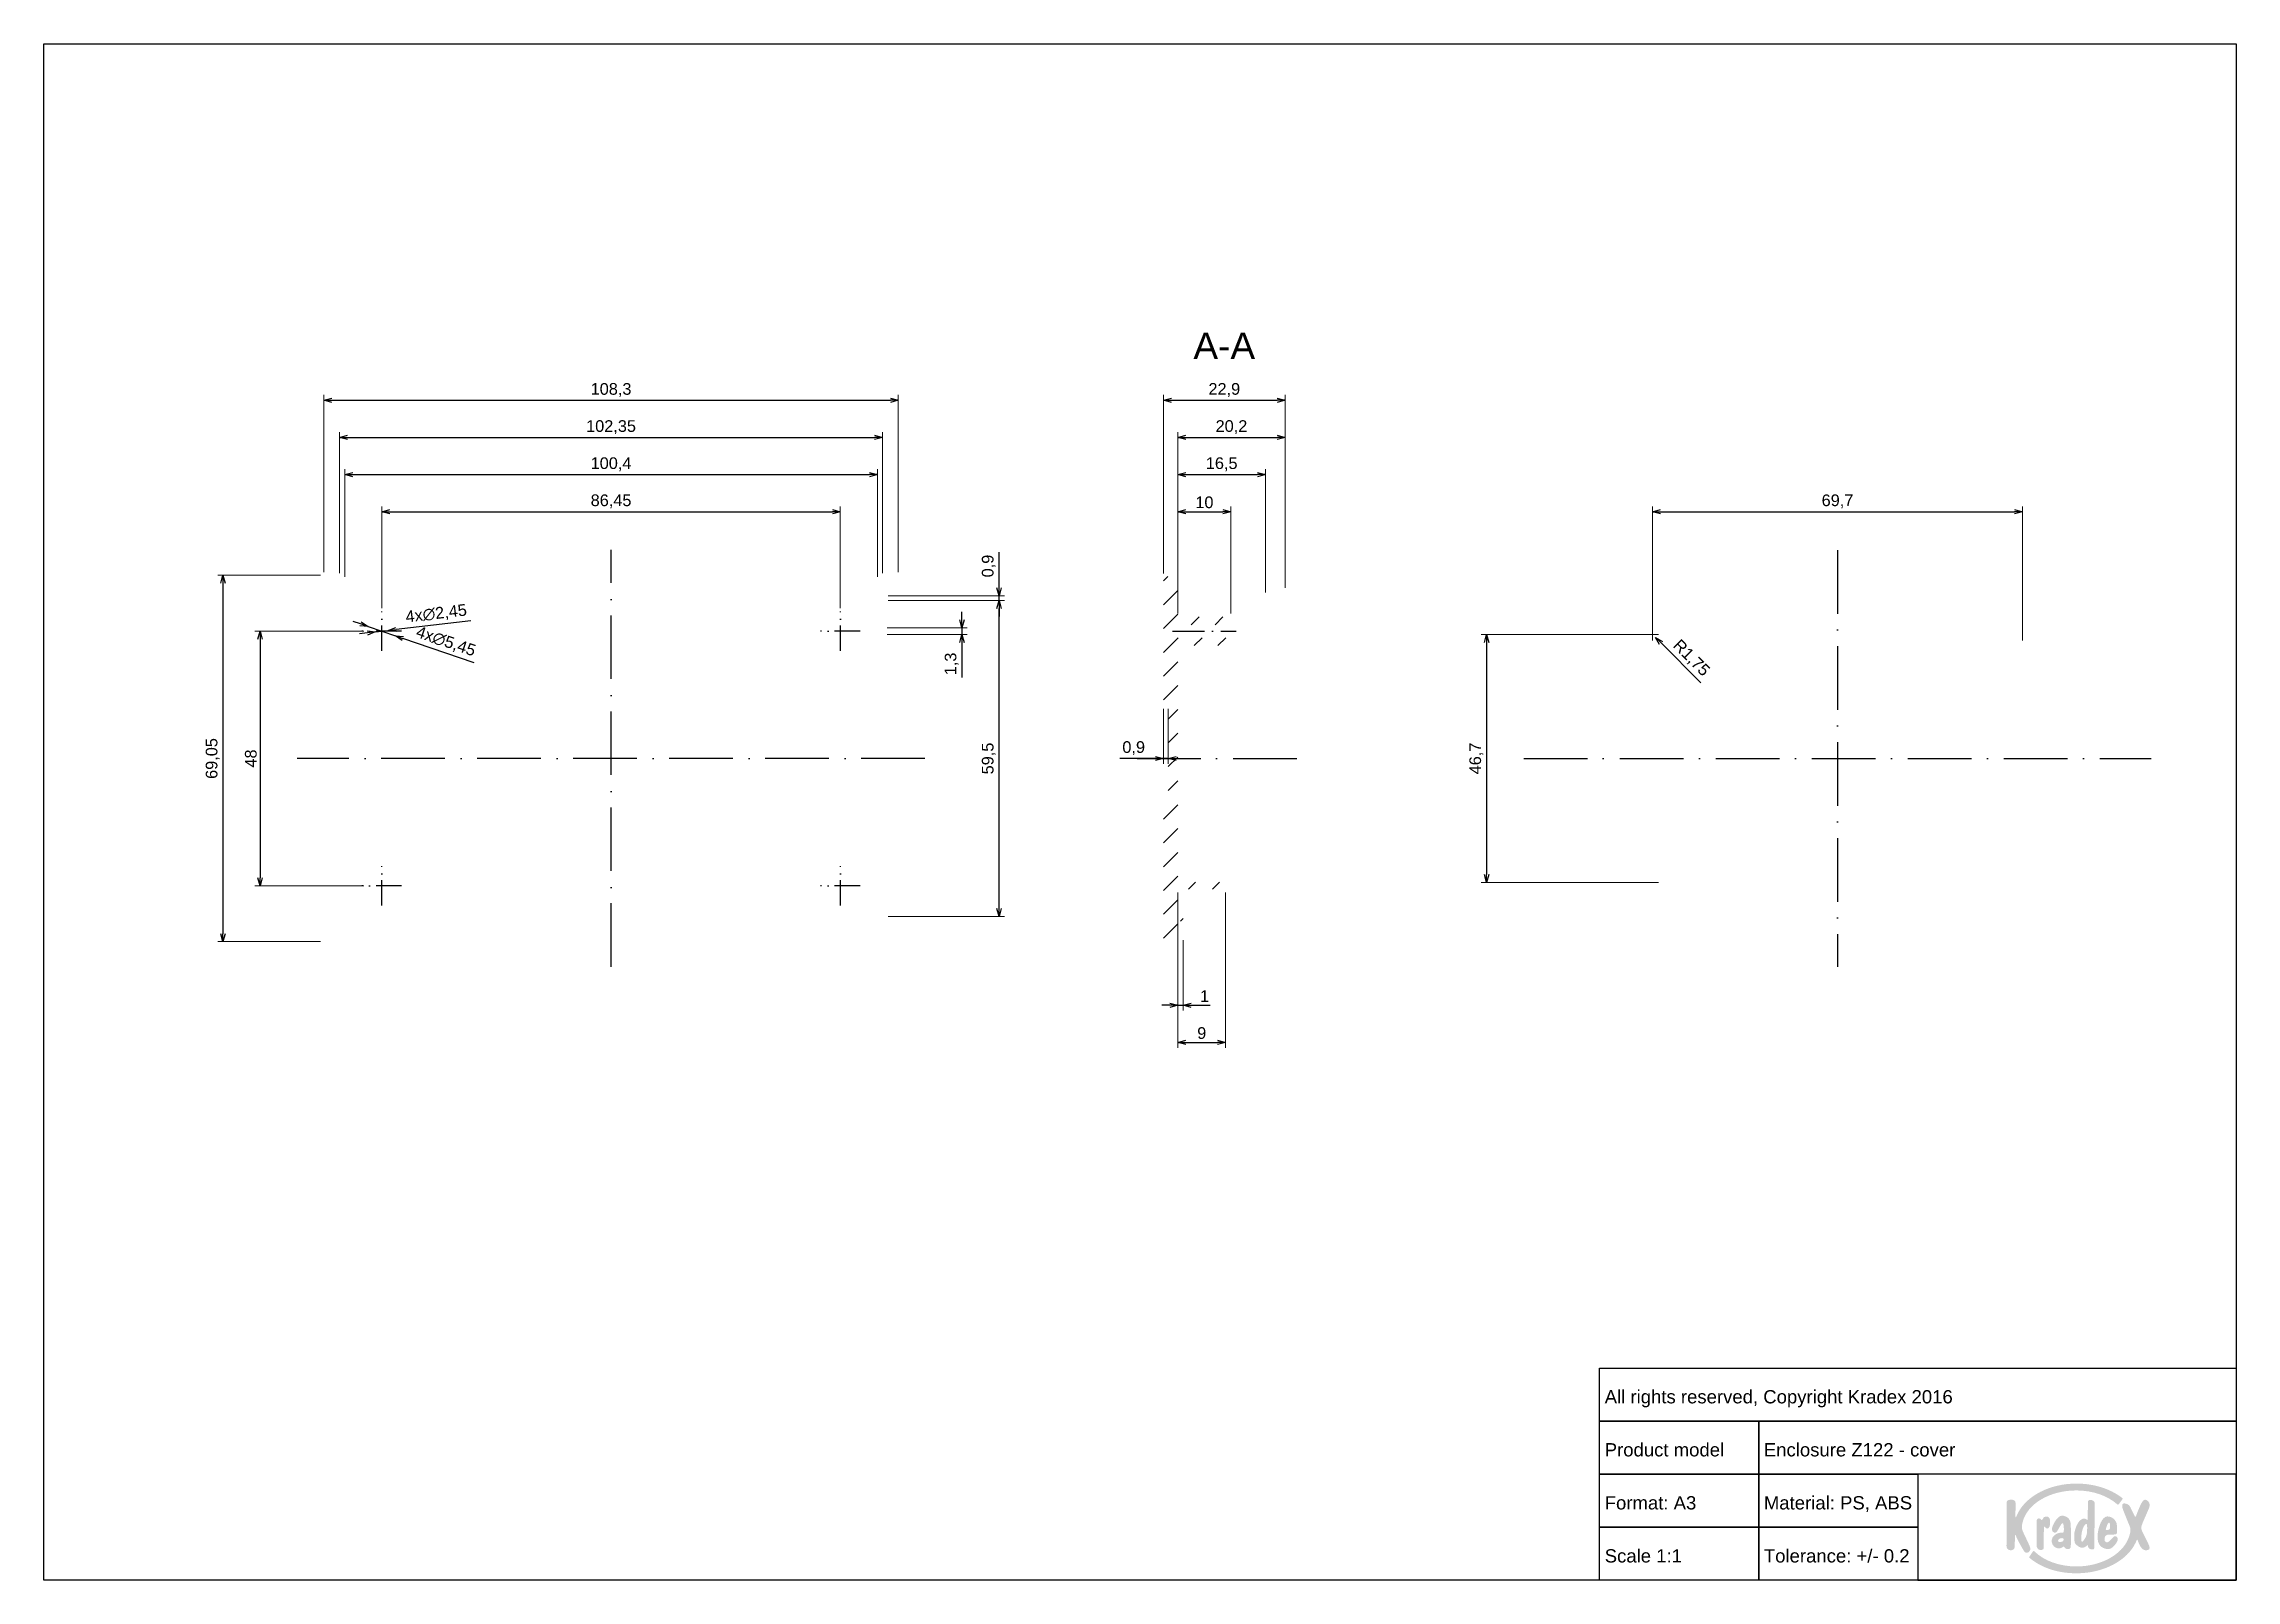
# Paper-space layout 'Cover' of a CAD drawing. Header units: millimetres. Extents: x 0 to 414, y 0 to 290.
import ezdxf

# ---------------------------------------------------------------- set-up
doc = ezdxf.new("R2010")
doc.units = ezdxf.units.MM
doc.linetypes.add('ACAD_ISO10W100', pattern=[18, 12, -3, 0, -3])
for name, color, linetype, lineweight in [('MD_Annotation', 7, 'Continuous', 25), ('MD_Axes', 7, 'ACAD_ISO10W100', 25), ('MD_Hatching', 7, 'Continuous', 25)]:
    doc.layers.add(name, color=color, linetype=linetype, lineweight=lineweight)
doc.layers.add('Tabelka', color=7, linetype='Continuous')
doc.styles.get("Standard").update_dxf_attribs({"font": 'arial.ttf'})
doc.dimstyles.new('ISO-25', dxfattribs={"dimtxt": 2.2, "dimasz": 1.5, "dimexe": 1, "dimexo": 0.625, "dimtad": 1, "dimrnd": 0.05, "dimtxsty": 'Standard', "dimblk": 'OPEN30', "dimcen": 2.5, "dimadec": 0, "dimazin": 0, "dimtfac": 1, "dimtmove": 0, "dimatfit": 3, "dimfxl": 1, "dimlwe": 18, "dimarcsym": 0})

# ---------------------------------------------------------------- blocks, each defined once
blk = doc.blocks.new('_Open30')
at = {"color": 0, "linetype": 'ByBlock', "lineweight": -2}
for p, q in [((-1, 0.27), (0, 0)), ((0, 0), (-1, -0.27)), ((0, 0), (-1, 0))]:
    blk.add_line(p, q, dxfattribs=at)
blk = doc.blocks.new('*D54')
at = {"layer": 'Defpoints', "color": 0, "transparency": 16777216}
for p in [(161.34, 222.94), (53.04, 189.94), (161.34, 189.94)]:
    blk.add_point(p, dxfattribs=at)
at = {"layer": 'MD_Annotation', "color": 0, "lineweight": 18, "transparency": 16777216}
for p, q in [((53.04, 190.56), (53.04, 223.94)), ((161.34, 190.56), (161.34, 223.94))]:
    blk.add_line(p, q, dxfattribs=at)
at = {"layer": 'MD_Annotation', "color": 0, "lineweight": -2, "transparency": 16777216}
blk.add_line((54.54, 222.94), (159.84, 222.94), dxfattribs=at)
at = {"layer": 'MD_Annotation', "color": 0, "lineweight": -2, "transparency": 16777216, "xscale": 1.5, "yscale": 1.5, "zscale": 1.5, "rotation": 180}
blk.add_blockref('_Open30', (53.04, 222.94), dxfattribs=at)
at = {"layer": 'MD_Annotation', "color": 0, "lineweight": -2, "transparency": 16777216, "xscale": 1.5, "yscale": 1.5, "zscale": 1.5}
blk.add_blockref('_Open30', (161.34, 222.94), dxfattribs=at)
at = {"layer": 'MD_Annotation', "color": 0, "transparency": 16777216, "insert": (107.19, 224.88), "char_height": 2.2, "attachment_point": 5}
blk.add_mtext('108,3', dxfattribs=at)
blk = doc.blocks.new('*D55')
at = {"layer": 'Defpoints', "color": 0, "transparency": 16777216}
for p in [(53.05, 189.94), (34.04, 120.87), (53.04, 120.87)]:
    blk.add_point(p, dxfattribs=at)
at = {"layer": 'MD_Annotation', "color": 0, "lineweight": 18, "transparency": 16777216}
for p, q in [((52.42, 189.94), (33.04, 189.94)), ((52.42, 120.87), (33.04, 120.87))]:
    blk.add_line(p, q, dxfattribs=at)
at = {"layer": 'MD_Annotation', "color": 0, "lineweight": -2, "transparency": 16777216}
blk.add_line((34.04, 188.44), (34.04, 122.37), dxfattribs=at)
at = {"layer": 'MD_Annotation', "color": 0, "lineweight": -2, "transparency": 16777216, "xscale": 1.5, "yscale": 1.5, "zscale": 1.5}
for p, rotation in [((34.04, 189.94), 90), ((34.04, 120.87), 270)]:
    blk.add_blockref('_Open30', p, dxfattribs=dict(at, rotation=rotation))
at = {"layer": 'MD_Annotation', "color": 0, "transparency": 16777216, "insert": (32.09, 155.4), "char_height": 2.2, "attachment_point": 5, "rotation": 90}
blk.add_mtext('69,05', dxfattribs=at)
blk = doc.blocks.new('*D56')
at = {"layer": 'Defpoints', "color": 0, "transparency": 16777216}
for p in [(150.41, 201.94), (63.96, 183.13), (150.41, 183.13)]:
    blk.add_point(p, dxfattribs=at)
at = {"layer": 'MD_Annotation', "color": 0, "lineweight": 18, "transparency": 16777216}
for p, q in [((63.96, 183.75), (63.96, 202.94)), ((150.41, 183.75), (150.41, 202.94))]:
    blk.add_line(p, q, dxfattribs=at)
at = {"layer": 'MD_Annotation', "color": 0, "lineweight": -2, "transparency": 16777216}
blk.add_line((65.46, 201.94), (148.91, 201.94), dxfattribs=at)
at = {"layer": 'MD_Annotation', "color": 0, "lineweight": -2, "transparency": 16777216, "xscale": 1.5, "yscale": 1.5, "zscale": 1.5, "rotation": 180}
blk.add_blockref('_Open30', (63.96, 201.94), dxfattribs=at)
at = {"layer": 'MD_Annotation', "color": 0, "lineweight": -2, "transparency": 16777216, "xscale": 1.5, "yscale": 1.5, "zscale": 1.5}
blk.add_blockref('_Open30', (150.41, 201.94), dxfattribs=at)
at = {"layer": 'MD_Annotation', "color": 0, "transparency": 16777216, "insert": (107.19, 203.88), "char_height": 2.2, "attachment_point": 5}
blk.add_mtext('86,45', dxfattribs=at)
blk = doc.blocks.new('*D57')
at = {"layer": 'Defpoints', "color": 0, "transparency": 16777216}
for p in [(61.24, 179.4), (41.04, 131.4), (61.24, 131.4)]:
    blk.add_point(p, dxfattribs=at)
at = {"layer": 'MD_Annotation', "color": 0, "lineweight": 18, "transparency": 16777216}
for p, q in [((60.61, 179.4), (40.04, 179.4)), ((60.61, 131.4), (40.04, 131.4))]:
    blk.add_line(p, q, dxfattribs=at)
at = {"layer": 'MD_Annotation', "color": 0, "lineweight": -2, "transparency": 16777216}
blk.add_line((41.04, 177.9), (41.04, 132.9), dxfattribs=at)
at = {"layer": 'MD_Annotation', "color": 0, "lineweight": -2, "transparency": 16777216, "xscale": 1.5, "yscale": 1.5, "zscale": 1.5}
for p, rotation in [((41.04, 179.4), 90), ((41.04, 131.4), 270)]:
    blk.add_blockref('_Open30', p, dxfattribs=dict(at, rotation=rotation))
at = {"layer": 'MD_Annotation', "color": 0, "transparency": 16777216, "insert": (39.29, 155.4), "char_height": 2.2, "attachment_point": 5, "rotation": 90}
blk.add_mtext('48', dxfattribs=at)
blk = doc.blocks.new('*D58')
at = {"layer": 'Defpoints', "color": 0, "transparency": 16777216}
for p in [(62.75, 179.26), (65.18, 179.55)]:
    blk.add_point(p, dxfattribs=at)
at = {"layer": 'MD_Annotation', "color": 0, "lineweight": -2, "transparency": 16777216}
for p, q in [((61.26, 179.08), (59.77, 178.91)), ((62.75, 179.26), (65.18, 179.55)), ((80.78, 181.38), (66.67, 179.72))]:
    blk.add_line(p, q, dxfattribs=at)
at = {"layer": 'MD_Annotation', "color": 0, "lineweight": -2, "transparency": 16777216, "xscale": 1.5, "yscale": 1.5, "zscale": 1.5}
for p, rotation in [((62.75, 179.26), 6.692038135507428), ((65.18, 179.55), 186.6920381355074)]:
    blk.add_blockref('_Open30', p, dxfattribs=dict(at, rotation=rotation))
at = {"layer": 'MD_Annotation', "color": 0, "transparency": 16777216, "insert": (74.24, 182.6), "char_height": 2.2, "attachment_point": 5, "rotation": 6.692}
blk.add_mtext('4x∅2,45', dxfattribs=at)
blk = doc.blocks.new('*D59')
at = {"layer": 'Defpoints', "color": 0, "transparency": 16777216}
for p in [(61.39, 180.29), (66.54, 178.52)]:
    blk.add_point(p, dxfattribs=at)
at = {"layer": 'MD_Annotation', "color": 0, "lineweight": -2, "transparency": 16777216}
for p, q in [((59.97, 180.77), (58.55, 181.26)), ((61.39, 180.29), (66.54, 178.52)), ((81.4, 173.42), (67.96, 178.03))]:
    blk.add_line(p, q, dxfattribs=at)
at = {"layer": 'MD_Annotation', "color": 0, "lineweight": -2, "transparency": 16777216, "xscale": 1.5, "yscale": 1.5, "zscale": 1.5}
for p, rotation in [((61.39, 180.29), 341.0582171445034), ((66.54, 178.52), 161.0582171445035)]:
    blk.add_blockref('_Open30', p, dxfattribs=dict(at, rotation=rotation))
at = {"layer": 'MD_Annotation', "color": 0, "transparency": 16777216, "insert": (76.03, 177.36), "char_height": 2.2, "attachment_point": 5, "rotation": 341.0582}
blk.add_mtext('4x∅5,45', dxfattribs=at)
blk = doc.blocks.new('*D60')
at = {"layer": 'Defpoints', "color": 0, "transparency": 16777216}
for p in [(158.81, 185.16), (180.34, 185.16), (158.81, 125.64)]:
    blk.add_point(p, dxfattribs=at)
at = {"layer": 'MD_Annotation', "color": 0, "lineweight": 18, "transparency": 16777216}
for p, q in [((159.44, 185.16), (181.34, 185.16)), ((159.44, 125.64), (181.34, 125.64))]:
    blk.add_line(p, q, dxfattribs=at)
at = {"layer": 'MD_Annotation', "color": 0, "lineweight": -2, "transparency": 16777216}
blk.add_line((180.34, 127.14), (180.34, 183.66), dxfattribs=at)
at = {"layer": 'MD_Annotation', "color": 0, "lineweight": -2, "transparency": 16777216, "xscale": 1.5, "yscale": 1.5, "zscale": 1.5}
for p, rotation in [((180.34, 185.16), 90), ((180.34, 125.64), 270)]:
    blk.add_blockref('_Open30', p, dxfattribs=dict(at, rotation=rotation))
at = {"layer": 'MD_Annotation', "color": 0, "transparency": 16777216, "insert": (178.39, 155.4), "char_height": 2.2, "attachment_point": 5, "rotation": 90}
blk.add_mtext('59,5', dxfattribs=at)
blk = doc.blocks.new('*D61')
at = {"layer": 'Defpoints', "color": 0, "transparency": 16777216}
for p in [(158.81, 186.06), (180.34, 186.06), (158.81, 185.16)]:
    blk.add_point(p, dxfattribs=at)
at = {"layer": 'MD_Annotation', "color": 0, "lineweight": -2, "transparency": 16777216}
for p, q in [((180.34, 187.56), (180.34, 194.32)), ((180.34, 185.16), (180.34, 186.06)), ((180.34, 183.66), (180.34, 182.16))]:
    blk.add_line(p, q, dxfattribs=at)
at = {"layer": 'MD_Annotation', "color": 0, "lineweight": 18, "transparency": 16777216}
for p, q in [((159.44, 186.06), (181.34, 186.06)), ((159.44, 185.16), (181.34, 185.16))]:
    blk.add_line(p, q, dxfattribs=at)
at = {"layer": 'MD_Annotation', "color": 0, "lineweight": -2, "transparency": 16777216, "xscale": 1.5, "yscale": 1.5, "zscale": 1.5}
for p, rotation in [((180.34, 186.06), 270), ((180.34, 185.16), 90)]:
    blk.add_blockref('_Open30', p, dxfattribs=dict(at, rotation=rotation))
at = {"layer": 'MD_Annotation', "color": 0, "transparency": 16777216, "insert": (178.39, 191.69), "char_height": 2.2, "attachment_point": 5, "rotation": 90}
blk.add_mtext('0,9', dxfattribs=at)
blk = doc.blocks.new('*D62')
at = {"layer": 'Defpoints', "color": 0, "transparency": 16777216}
for p in [(158.61, 180.05), (158.61, 178.75), (173.34, 178.75)]:
    blk.add_point(p, dxfattribs=at)
at = {"layer": 'MD_Annotation', "color": 0, "lineweight": -2, "transparency": 16777216}
for p, q in [((173.34, 181.55), (173.34, 183.05)), ((173.34, 180.05), (173.34, 178.75)), ((173.34, 177.25), (173.34, 170.7))]:
    blk.add_line(p, q, dxfattribs=at)
at = {"layer": 'MD_Annotation', "color": 0, "lineweight": 18, "transparency": 16777216}
for p, q in [((159.23, 180.05), (174.34, 180.05)), ((159.23, 178.75), (174.34, 178.75))]:
    blk.add_line(p, q, dxfattribs=at)
at = {"layer": 'MD_Annotation', "color": 0, "lineweight": -2, "transparency": 16777216, "xscale": 1.5, "yscale": 1.5, "zscale": 1.5}
for p, rotation in [((173.34, 180.05), 270), ((173.34, 178.75), 90)]:
    blk.add_blockref('_Open30', p, dxfattribs=dict(at, rotation=rotation))
at = {"layer": 'MD_Annotation', "color": 0, "transparency": 16777216, "insert": (171.39, 173.23), "char_height": 2.2, "attachment_point": 5, "rotation": 90}
blk.add_mtext('1,3', dxfattribs=at)
blk = doc.blocks.new('*D63')
at = {"layer": 'Defpoints', "color": 0, "transparency": 16777216}
for p in [(158.36, 215.94), (56.01, 189.71), (158.36, 189.71)]:
    blk.add_point(p, dxfattribs=at)
at = {"layer": 'MD_Annotation', "color": 0, "lineweight": 18, "transparency": 16777216}
for p, q in [((56.01, 190.34), (56.01, 216.94)), ((158.36, 190.34), (158.36, 216.94))]:
    blk.add_line(p, q, dxfattribs=at)
at = {"layer": 'MD_Annotation', "color": 0, "lineweight": -2, "transparency": 16777216}
blk.add_line((57.51, 215.94), (156.86, 215.94), dxfattribs=at)
at = {"layer": 'MD_Annotation', "color": 0, "lineweight": -2, "transparency": 16777216, "xscale": 1.5, "yscale": 1.5, "zscale": 1.5, "rotation": 180}
blk.add_blockref('_Open30', (56.01, 215.94), dxfattribs=at)
at = {"layer": 'MD_Annotation', "color": 0, "lineweight": -2, "transparency": 16777216, "xscale": 1.5, "yscale": 1.5, "zscale": 1.5}
blk.add_blockref('_Open30', (158.36, 215.94), dxfattribs=at)
at = {"layer": 'MD_Annotation', "color": 0, "transparency": 16777216, "insert": (107.19, 217.88), "char_height": 2.2, "attachment_point": 5}
blk.add_mtext('102,35', dxfattribs=at)
blk = doc.blocks.new('*D64')
at = {"layer": 'Defpoints', "color": 0, "transparency": 16777216}
for p in [(234.24, 222.94), (211.34, 189.68), (234.24, 186.94)]:
    blk.add_point(p, dxfattribs=at)
at = {"layer": 'MD_Annotation', "color": 0, "lineweight": 18, "transparency": 16777216}
for p, q in [((211.34, 190.3), (211.34, 223.94)), ((234.24, 187.56), (234.24, 223.94))]:
    blk.add_line(p, q, dxfattribs=at)
at = {"layer": 'MD_Annotation', "color": 0, "lineweight": -2, "transparency": 16777216}
blk.add_line((212.84, 222.94), (232.74, 222.94), dxfattribs=at)
at = {"layer": 'MD_Annotation', "color": 0, "lineweight": -2, "transparency": 16777216, "xscale": 1.5, "yscale": 1.5, "zscale": 1.5, "rotation": 180}
blk.add_blockref('_Open30', (211.34, 222.94), dxfattribs=at)
at = {"layer": 'MD_Annotation', "color": 0, "lineweight": -2, "transparency": 16777216, "xscale": 1.5, "yscale": 1.5, "zscale": 1.5}
blk.add_blockref('_Open30', (234.24, 222.94), dxfattribs=at)
at = {"layer": 'MD_Annotation', "color": 0, "transparency": 16777216, "insert": (222.79, 224.88), "char_height": 2.2, "attachment_point": 5}
blk.add_mtext('22,9', dxfattribs=at)
blk = doc.blocks.new('*D66')
at = {"layer": 'Defpoints', "color": 0, "transparency": 16777216}
for p in [(230.56, 208.94), (214.04, 186.06), (230.56, 186.06)]:
    blk.add_point(p, dxfattribs=at)
at = {"layer": 'MD_Annotation', "color": 0, "lineweight": 18, "transparency": 16777216}
for p, q in [((214.04, 186.69), (214.04, 209.94)), ((230.56, 186.69), (230.56, 209.94))]:
    blk.add_line(p, q, dxfattribs=at)
at = {"layer": 'MD_Annotation', "color": 0, "lineweight": -2, "transparency": 16777216}
blk.add_line((215.54, 208.94), (229.06, 208.94), dxfattribs=at)
at = {"layer": 'MD_Annotation', "color": 0, "lineweight": -2, "transparency": 16777216, "xscale": 1.5, "yscale": 1.5, "zscale": 1.5, "rotation": 180}
blk.add_blockref('_Open30', (214.04, 208.94), dxfattribs=at)
at = {"layer": 'MD_Annotation', "color": 0, "lineweight": -2, "transparency": 16777216, "xscale": 1.5, "yscale": 1.5, "zscale": 1.5}
blk.add_blockref('_Open30', (230.56, 208.94), dxfattribs=at)
at = {"layer": 'MD_Annotation', "color": 0, "transparency": 16777216, "insert": (222.3, 210.88), "char_height": 2.2, "attachment_point": 5}
blk.add_mtext('16,5', dxfattribs=at)
blk = doc.blocks.new('*D67')
at = {"layer": 'Defpoints', "color": 0, "transparency": 16777216}
for p in [(224.04, 201.94), (214.04, 182.13), (224.04, 182.13)]:
    blk.add_point(p, dxfattribs=at)
at = {"layer": 'MD_Annotation', "color": 0, "lineweight": 18, "transparency": 16777216}
for p, q in [((214.04, 182.75), (214.04, 202.94)), ((224.04, 182.75), (224.04, 202.94))]:
    blk.add_line(p, q, dxfattribs=at)
at = {"layer": 'MD_Annotation', "color": 0, "lineweight": -2, "transparency": 16777216}
blk.add_line((215.54, 201.94), (222.54, 201.94), dxfattribs=at)
at = {"layer": 'MD_Annotation', "color": 0, "lineweight": -2, "transparency": 16777216, "xscale": 1.5, "yscale": 1.5, "zscale": 1.5, "rotation": 180}
blk.add_blockref('_Open30', (214.04, 201.94), dxfattribs=at)
at = {"layer": 'MD_Annotation', "color": 0, "lineweight": -2, "transparency": 16777216, "xscale": 1.5, "yscale": 1.5, "zscale": 1.5}
blk.add_blockref('_Open30', (224.04, 201.94), dxfattribs=at)
at = {"layer": 'MD_Annotation', "color": 0, "transparency": 16777216, "insert": (219.04, 203.69), "char_height": 2.2, "attachment_point": 5}
blk.add_mtext('10', dxfattribs=at)
blk = doc.blocks.new('*D68')
at = {"layer": 'Defpoints', "color": 0, "transparency": 16777216}
for p in [(214.04, 130.75), (223.04, 130.75), (223.04, 101.87)]:
    blk.add_point(p, dxfattribs=at)
at = {"layer": 'MD_Annotation', "color": 0, "lineweight": 18, "transparency": 16777216}
for p, q in [((214.04, 130.13), (214.04, 100.87)), ((223.04, 130.13), (223.04, 100.87))]:
    blk.add_line(p, q, dxfattribs=at)
at = {"layer": 'MD_Annotation', "color": 0, "lineweight": -2, "transparency": 16777216}
blk.add_line((215.54, 101.87), (221.54, 101.87), dxfattribs=at)
at = {"layer": 'MD_Annotation', "color": 0, "lineweight": -2, "transparency": 16777216, "xscale": 1.5, "yscale": 1.5, "zscale": 1.5, "rotation": 180}
blk.add_blockref('_Open30', (214.04, 101.87), dxfattribs=at)
at = {"layer": 'MD_Annotation', "color": 0, "lineweight": -2, "transparency": 16777216, "xscale": 1.5, "yscale": 1.5, "zscale": 1.5}
blk.add_blockref('_Open30', (223.04, 101.87), dxfattribs=at)
at = {"layer": 'MD_Annotation', "color": 0, "transparency": 16777216, "insert": (218.54, 103.62), "char_height": 2.2, "attachment_point": 5}
blk.add_mtext('9', dxfattribs=at)
blk = doc.blocks.new('*D69')
at = {"layer": 'Defpoints', "color": 0, "transparency": 16777216}
for p in [(234.24, 215.94), (214.04, 189.71), (234.24, 186.94)]:
    blk.add_point(p, dxfattribs=at)
at = {"layer": 'MD_Annotation', "color": 0, "lineweight": 18, "transparency": 16777216}
for p, q in [((214.04, 190.34), (214.04, 216.94)), ((234.24, 187.56), (234.24, 216.94))]:
    blk.add_line(p, q, dxfattribs=at)
at = {"layer": 'MD_Annotation', "color": 0, "lineweight": -2, "transparency": 16777216}
blk.add_line((215.54, 215.94), (232.74, 215.94), dxfattribs=at)
at = {"layer": 'MD_Annotation', "color": 0, "lineweight": -2, "transparency": 16777216, "xscale": 1.5, "yscale": 1.5, "zscale": 1.5, "rotation": 180}
blk.add_blockref('_Open30', (214.04, 215.94), dxfattribs=at)
at = {"layer": 'MD_Annotation', "color": 0, "lineweight": -2, "transparency": 16777216, "xscale": 1.5, "yscale": 1.5, "zscale": 1.5}
blk.add_blockref('_Open30', (234.24, 215.94), dxfattribs=at)
at = {"layer": 'MD_Annotation', "color": 0, "transparency": 16777216, "insert": (224.14, 217.88), "char_height": 2.2, "attachment_point": 5}
blk.add_mtext('20,2', dxfattribs=at)
blk = doc.blocks.new('*D70')
at = {"layer": 'Defpoints', "color": 0, "transparency": 16777216}
for p in [(214.04, 121.79), (215.04, 121.79), (215.04, 108.87)]:
    blk.add_point(p, dxfattribs=at)
at = {"layer": 'MD_Annotation', "color": 0, "lineweight": 18, "transparency": 16777216}
for p, q in [((214.04, 121.17), (214.04, 107.87)), ((215.04, 121.17), (215.04, 107.87))]:
    blk.add_line(p, q, dxfattribs=at)
at = {"layer": 'MD_Annotation', "color": 0, "lineweight": -2, "transparency": 16777216}
for p, q in [((212.54, 108.87), (211.04, 108.87)), ((214.04, 108.87), (215.04, 108.87)), ((216.54, 108.87), (220.1, 108.87))]:
    blk.add_line(p, q, dxfattribs=at)
at = {"layer": 'MD_Annotation', "color": 0, "lineweight": -2, "transparency": 16777216, "xscale": 1.5, "yscale": 1.5, "zscale": 1.5}
blk.add_blockref('_Open30', (214.04, 108.87), dxfattribs=at)
at = {"layer": 'MD_Annotation', "color": 0, "lineweight": -2, "transparency": 16777216, "xscale": 1.5, "yscale": 1.5, "zscale": 1.5, "rotation": 180}
blk.add_blockref('_Open30', (215.04, 108.87), dxfattribs=at)
at = {"layer": 'MD_Annotation', "color": 0, "transparency": 16777216, "insert": (219.07, 110.6), "char_height": 2.2, "attachment_point": 5}
blk.add_mtext('1', dxfattribs=at)
blk = doc.blocks.new('*D71')
at = {"layer": 'Defpoints', "color": 0, "transparency": 16777216}
for p in [(305.28, 178.75), (272.24, 132.05), (305.28, 132.05)]:
    blk.add_point(p, dxfattribs=at)
at = {"layer": 'MD_Annotation', "color": 0, "lineweight": 18, "transparency": 16777216}
for p, q in [((304.66, 178.75), (271.24, 178.75)), ((304.66, 132.05), (271.24, 132.05))]:
    blk.add_line(p, q, dxfattribs=at)
at = {"layer": 'MD_Annotation', "color": 0, "lineweight": -2, "transparency": 16777216}
blk.add_line((272.24, 177.25), (272.24, 133.55), dxfattribs=at)
at = {"layer": 'MD_Annotation', "color": 0, "lineweight": -2, "transparency": 16777216, "xscale": 1.5, "yscale": 1.5, "zscale": 1.5}
for p, rotation in [((272.24, 178.75), 90), ((272.24, 132.05), 270)]:
    blk.add_blockref('_Open30', p, dxfattribs=dict(at, rotation=rotation))
at = {"layer": 'MD_Annotation', "color": 0, "transparency": 16777216, "insert": (270.29, 155.4), "char_height": 2.2, "attachment_point": 5, "rotation": 90}
blk.add_mtext('46,7', dxfattribs=at)
blk = doc.blocks.new('*D72')
at = {"layer": 'Defpoints', "color": 0, "transparency": 16777216}
for p in [(373.23, 201.94), (303.53, 177), (373.23, 177)]:
    blk.add_point(p, dxfattribs=at)
at = {"layer": 'MD_Annotation', "color": 0, "lineweight": 18, "transparency": 16777216}
for p, q in [((303.53, 177.63), (303.53, 202.94)), ((373.23, 177.63), (373.23, 202.94))]:
    blk.add_line(p, q, dxfattribs=at)
at = {"layer": 'MD_Annotation', "color": 0, "lineweight": -2, "transparency": 16777216}
blk.add_line((305.03, 201.94), (371.73, 201.94), dxfattribs=at)
at = {"layer": 'MD_Annotation', "color": 0, "lineweight": -2, "transparency": 16777216, "xscale": 1.5, "yscale": 1.5, "zscale": 1.5, "rotation": 180}
blk.add_blockref('_Open30', (303.53, 201.94), dxfattribs=at)
at = {"layer": 'MD_Annotation', "color": 0, "lineweight": -2, "transparency": 16777216, "xscale": 1.5, "yscale": 1.5, "zscale": 1.5}
blk.add_blockref('_Open30', (373.23, 201.94), dxfattribs=at)
at = {"layer": 'MD_Annotation', "color": 0, "transparency": 16777216, "insert": (338.38, 203.88), "char_height": 2.2, "attachment_point": 5}
blk.add_mtext('69,7', dxfattribs=at)
blk = doc.blocks.new('*D73')
at = {"layer": 'Defpoints', "color": 0, "transparency": 16777216}
for p in [(304.05, 178.24), (305.28, 177)]:
    blk.add_point(p, dxfattribs=at)
at = {"layer": 'MD_Annotation', "color": 0, "lineweight": -2, "transparency": 16777216}
blk.add_line((312.59, 169.69), (305.11, 177.18), dxfattribs=at)
at = {"layer": 'MD_Annotation', "color": 0, "lineweight": -2, "transparency": 16777216, "xscale": 1.5, "yscale": 1.5, "zscale": 1.5, "rotation": 134.9999999999987}
blk.add_blockref('_Open30', (304.05, 178.24), dxfattribs=at)
at = {"layer": 'MD_Annotation', "color": 0, "transparency": 16777216, "insert": (310.76, 174.28), "char_height": 2.2, "attachment_point": 5, "rotation": 315}
blk.add_mtext('R1,75', dxfattribs=at)
blk = doc.blocks.new('*D74')
at = {"layer": 'Defpoints', "color": 0, "transparency": 16777216}
for p in [(211.34, 165.4), (212.24, 165.4), (212.24, 155.4)]:
    blk.add_point(p, dxfattribs=at)
at = {"layer": 'MD_Annotation', "color": 0, "lineweight": 18, "transparency": 16777216}
for p, q in [((211.34, 164.78), (211.34, 154.4)), ((212.24, 164.78), (212.24, 154.4))]:
    blk.add_line(p, q, dxfattribs=at)
at = {"layer": 'MD_Annotation', "color": 0, "lineweight": -2, "transparency": 16777216}
for p, q in [((209.84, 155.4), (203.08, 155.4)), ((212.24, 155.4), (211.34, 155.4)), ((213.74, 155.4), (215.24, 155.4))]:
    blk.add_line(p, q, dxfattribs=at)
at = {"layer": 'MD_Annotation', "color": 0, "lineweight": -2, "transparency": 16777216, "xscale": 1.5, "yscale": 1.5, "zscale": 1.5}
blk.add_blockref('_Open30', (211.34, 155.4), dxfattribs=at)
at = {"layer": 'MD_Annotation', "color": 0, "lineweight": -2, "transparency": 16777216, "xscale": 1.5, "yscale": 1.5, "zscale": 1.5, "rotation": 180}
blk.add_blockref('_Open30', (212.24, 155.4), dxfattribs=at)
at = {"layer": 'MD_Annotation', "color": 0, "transparency": 16777216, "insert": (205.71, 157.35), "char_height": 2.2, "attachment_point": 5}
blk.add_mtext('0,9', dxfattribs=at)
blk = doc.blocks.new('*D75')
at = {"layer": 'Defpoints', "color": 0, "transparency": 16777216}
for p in [(157.39, 208.94), (56.99, 189.01), (157.39, 189.01)]:
    blk.add_point(p, dxfattribs=at)
at = {"layer": 'MD_Annotation', "color": 0, "lineweight": 18, "transparency": 16777216}
for p, q in [((56.99, 189.64), (56.99, 209.94)), ((157.39, 189.64), (157.39, 209.94))]:
    blk.add_line(p, q, dxfattribs=at)
at = {"layer": 'MD_Annotation', "color": 0, "lineweight": -2, "transparency": 16777216}
blk.add_line((58.49, 208.94), (155.89, 208.94), dxfattribs=at)
at = {"layer": 'MD_Annotation', "color": 0, "lineweight": -2, "transparency": 16777216, "xscale": 1.5, "yscale": 1.5, "zscale": 1.5, "rotation": 180}
blk.add_blockref('_Open30', (56.99, 208.94), dxfattribs=at)
at = {"layer": 'MD_Annotation', "color": 0, "lineweight": -2, "transparency": 16777216, "xscale": 1.5, "yscale": 1.5, "zscale": 1.5}
blk.add_blockref('_Open30', (157.39, 208.94), dxfattribs=at)
at = {"layer": 'MD_Annotation', "color": 0, "transparency": 16777216, "insert": (107.19, 210.88), "char_height": 2.2, "attachment_point": 5}
blk.add_mtext('100,4', dxfattribs=at)

psp = doc.layouts.new('Cover')

# ---------------------------------------------------------------- hatches: boundary and pattern name
at = {"layer": 'MD_Hatching'}
h = psp.add_hatch(dxfattribs=at)
h.set_pattern_fill('ANSI31', color=256, style=0)
h.paths.add_polyline_path([(214.036, 145.402), (212.236, 145.402), (211.336, 145.402), (211.336, 121.127), (214.036, 121.092), (214.036, 121.792), (215.036, 121.792), (215.036, 122.692), (214.036, 122.692), (214.036, 124.742), (215.036, 124.742), (215.036, 125.642), (214.036, 125.642), (214.036, 130.752), (223.036, 130.752), (223.036, 132.052), (214.036, 132.052)], flags=0)
h.paths.add_polyline_path([(214.036, 165.402), (212.236, 165.402), (212.236, 145.402), (214.036, 145.402)], flags=0)
h.paths.add_polyline_path([(214.036, 165.402), (214.036, 176.677), (224.036, 176.677), (224.036, 178.177), (214.036, 178.177), (214.036, 180.627), (224.036, 180.627), (224.036, 182.127), (214.036, 182.127), (214.036, 185.163), (215.036, 185.163), (215.036, 186.063), (214.036, 186.063), (214.036, 188.113), (215.036, 188.113), (215.036, 189.013), (214.036, 189.013), (214.036, 189.713), (211.336, 189.677), (211.336, 165.402), (212.236, 165.402)], flags=0)
at = {"layer": 'Tabelka', "true_color": 0x00539f}
h = psp.add_hatch(color=154, dxfattribs=at)
h.dxf.hatch_style = 2
edge = h.paths.add_edge_path()
edge.add_spline(control_points=[(374.452, 7.247), (374.452, 7.247), (373.51, 9.264), (373.51, 9.264), (373.027, 10.278), (373.135, 10.371), (373.142, 10.652), (373.153, 10.78), (373.198, 11.025), (373.272, 11.395), (374.146, 14.885), (378.349, 17.396), (383.431, 17.396), (386.539, 17.396), (389.31, 16.365), (391.14, 14.764), (391.212, 14.701), (391.303, 14.674), (391.367, 14.764), (391.407, 14.82), (392.038, 15.653), (392.08, 15.707), (392.146, 15.792), (392.165, 15.888), (392.046, 15.98), (389.902, 17.647), (386.835, 18.687), (383.431, 18.687), (378.361, 18.687), (374.042, 16.376), (372.395, 13.137), (372.349, 13.042), (372.337, 13.015), (372.282, 12.902), (371.992, 12.2), (371.912, 12.087), (371.925, 12.885), (371.925, 12.885), (371.954, 15.023), (371.954, 15.023), (371.962, 15.529), (371.572, 15.657), (370.946, 15.643), (370.473, 15.632), (370.267, 15.43), (370.265, 15.079), (370.265, 15.079), (370.237, 6.899), (370.237, 6.899), (370.236, 6.511), (370.504, 6.128), (371.014, 6.11), (371.55, 6.091), (371.745, 6.413), (371.758, 6.673), (371.809, 7.708), (371.835, 8.228), (371.835, 8.551), (371.822, 9.37), (371.941, 8.97), (372.117, 8.593), (372.491, 7.782), (373.016, 6.81), (373.551, 5.937), (373.732, 5.642), (374.111, 5.562), (374.417, 5.765), (374.999, 6.148), (374.635, 6.841), (374.452, 7.247), (374.452, 7.247), (374.452, 7.247), (374.452, 7.247)], knot_values=[0, 0, 0, 0, 1, 1, 1, 2, 2, 2, 3, 3, 3, 4, 4, 4, 5, 5, 5, 6, 6, 6, 7, 7, 7, 8, 8, 8, 9, 9, 9, 10, 10, 10, 11, 11, 11, 12, 12, 12, 13, 13, 13, 14, 14, 14, 15, 15, 15, 16, 16, 16, 17, 17, 17, 18, 18, 18, 19, 19, 19, 20, 20, 20, 21, 21, 21, 22, 22, 22, 23, 23, 23, 24, 24, 24, 24], degree=3, periodic=0)
edge = h.paths.add_edge_path()
edge.add_spline(control_points=[(377.608, 10.37), (377.838, 9.943), (378.434, 10.331), (378.434, 10.967), (378.434, 11.118), (378.434, 11.762), (378.434, 11.762), (378.434, 12.235), (378.124, 12.461), (377.8, 12.461), (377.45, 12.461), (377.269, 12.368), (377.164, 12.19), (377.123, 12.12), (377.078, 11.803), (376.901, 11.82), (376.725, 11.838), (376.678, 12.118), (376.371, 12.125), (376.119, 12.125), (375.9, 11.996), (375.9, 11.471), (375.9, 11.471), (375.9, 7.082), (375.9, 7.082), (375.9, 6.713), (376.107, 6.146), (376.65, 6.146), (377.151, 6.146), (377.263, 6.431), (377.267, 6.631), (377.267, 6.631), (377.259, 8.829), (377.281, 9.924), (377.294, 10.585), (377.357, 10.834), (377.608, 10.37), (377.608, 10.37), (377.608, 10.37), (377.608, 10.37)], knot_values=[0, 0, 0, 0, 1, 1, 1, 2, 2, 2, 3, 3, 3, 4, 4, 4, 5, 5, 5, 6, 6, 6, 7, 7, 7, 8, 8, 8, 9, 9, 9, 10, 10, 10, 11, 11, 11, 12, 12, 12, 13, 13, 13, 13], degree=3, periodic=0)
edge = h.paths.add_edge_path()
edge.add_spline(control_points=[(380.165, 9.394), (379.577, 9.272), (378.815, 8.763), (378.76, 8.009), (378.687, 7.019), (379.545, 6.261), (380.473, 6.521), (380.938, 6.651), (380.932, 6.996), (381.167, 6.685), (381.288, 6.524), (381.455, 6.324), (381.767, 6.324), (382.111, 6.324), (382.288, 6.449), (382.342, 6.756), (382.414, 7.162), (382.367, 10.996), (382.344, 11.135), (382.272, 11.581), (382.134, 11.939), (381.864, 12.184), (381.591, 12.432), (381.011, 12.684), (380.633, 12.632), (379.928, 12.535), (379.361, 11.557), (379.097, 11.03), (379.001, 10.839), (378.614, 10.007), (378.904, 9.718), (378.904, 9.718), (379.067, 9.554), (379.067, 9.554), (379.309, 9.313), (379.619, 9.428), (379.747, 9.644), (379.747, 9.644), (380.288, 10.546), (380.554, 11), (380.653, 11.169), (381.053, 11.684), (381.057, 9.98), (381.059, 9.128), (380.826, 9.532), (380.165, 9.394), (380.165, 9.394), (380.165, 9.394), (380.165, 9.394)], knot_values=[0, 0, 0, 0, 1, 1, 1, 2, 2, 2, 3, 3, 3, 4, 4, 4, 5, 5, 5, 6, 6, 6, 7, 7, 7, 8, 8, 8, 9, 9, 9, 10, 10, 10, 11, 11, 11, 12, 12, 12, 13, 13, 13, 14, 14, 14, 15, 15, 15, 16, 16, 16, 16], degree=3, periodic=0)
edge = h.paths.add_edge_path()
edge.add_spline(control_points=[(380.55, 7.685), (380.17, 7.64), (379.676, 7.724), (380.037, 8.112), (380.264, 8.356), (380.451, 8.375), (380.704, 8.406), (381.134, 8.461), (381.163, 7.757), (380.55, 7.685)], knot_values=[0, 0, 0, 0, 1, 1, 1, 2, 2, 2, 3, 3, 3, 3], degree=3, periodic=0)
edge = h.paths.add_edge_path()
edge.add_spline(control_points=[(386.436, 6.264), (386.726, 6.264), (386.787, 6.337), (386.789, 6.545), (386.789, 6.545), (386.872, 14.992), (386.872, 14.992), (386.876, 15.463), (386.311, 15.61), (386.01, 15.61), (385.765, 15.61), (385.612, 15.51), (385.606, 15.237), (385.606, 15.237), (385.524, 11.821), (385.524, 11.821), (384.117, 12.96), (382.998, 10.249), (382.998, 8.874), (382.998, 7.5), (383.095, 7.397), (383.507, 7.056), (383.832, 6.787), (384.125, 6.601), (384.497, 6.601), (384.773, 6.601), (384.945, 6.647), (385.234, 6.869), (385.523, 7.091), (385.609, 7.106), (385.609, 7.106), (385.609, 7.106), (385.609, 6.815), (385.609, 6.815), (385.609, 6.52), (385.959, 6.264), (386.436, 6.264)], knot_values=[0, 0, 0, 0, 1, 1, 1, 2, 2, 2, 3, 3, 3, 4, 4, 4, 5, 5, 5, 6, 6, 6, 7, 7, 7, 8, 8, 8, 9, 9, 9, 10, 10, 10, 11, 11, 11, 12, 12, 12, 12], degree=3, periodic=0)
edge = h.paths.add_edge_path()
edge.add_spline(control_points=[(385.17, 8.585), (384.418, 7.345), (384.346, 7.496), (384.346, 8.453), (384.346, 10.036), (384.959, 11.08), (385.306, 11.08), (385.388, 11.08), (385.44, 10.996), (385.44, 10.82), (385.44, 10.083), (385.516, 9.157), (385.17, 8.585), (385.17, 8.585), (385.17, 8.585), (385.17, 8.585)], knot_values=[0, 0, 0, 0, 1, 1, 1, 2, 2, 2, 3, 3, 3, 4, 4, 4, 5, 5, 5, 5], degree=3, periodic=0)
edge = h.paths.add_edge_path()
edge.add_spline(control_points=[(389.544, 9.05), (389.544, 9.05), (390.668, 9.092), (390.668, 9.092), (390.952, 9.125), (391.052, 9.194), (391.052, 9.524), (391.052, 9.524), (391.052, 10.742), (391.052, 10.742), (391.052, 11.404), (390.623, 11.908), (390.374, 12.101), (390.128, 12.291), (389.649, 12.507), (389.26, 12.489), (388.533, 12.482), (388.033, 11.501), (387.809, 10.83), (387.554, 10.063), (387.405, 9.514), (387.405, 8.437), (387.405, 7.36), (387.959, 6.874), (388.184, 6.726), (388.972, 6.205), (389.776, 6.231), (390.248, 6.702), (390.551, 7.005), (390.982, 7.386), (391.181, 7.959), (391.243, 8.113), (391.246, 8.413), (391.074, 8.585), (390.884, 8.781), (390.64, 8.864), (390.382, 8.605), (390.382, 8.605), (389.592, 7.792), (389.592, 7.792), (389.128, 7.315), (388.569, 7.732), (388.724, 8.405), (388.852, 8.971), (389.117, 9.035), (389.544, 9.05)], knot_values=[0, 0, 0, 0, 1, 1, 1, 2, 2, 2, 3, 3, 3, 4, 4, 4, 5, 5, 5, 6, 6, 6, 7, 7, 7, 8, 8, 8, 9, 9, 9, 10, 10, 10, 11, 11, 11, 12, 12, 12, 13, 13, 13, 14, 14, 14, 15, 15, 15, 15], degree=3, periodic=0)
edge = h.paths.add_edge_path()
edge.add_spline(control_points=[(388.976, 10.194), (389.088, 10.498), (389.315, 11.344), (389.582, 11.334), (389.673, 11.33), (389.735, 11.217), (389.742, 11.048), (389.756, 10.711), (389.736, 10.617), (389.736, 10.353), (389.736, 10.15), (389.717, 10.055), (389.545, 9.997), (389.104, 9.847), (388.866, 9.9), (388.976, 10.194), (388.976, 10.194), (388.976, 10.194), (388.976, 10.194)], knot_values=[0, 0, 0, 0, 1, 1, 1, 2, 2, 2, 3, 3, 3, 4, 4, 4, 5, 5, 5, 6, 6, 6, 6], degree=3, periodic=0)
edge = h.paths.add_edge_path()
edge.add_spline(control_points=[(395.909, 9.505), (395.58, 10.17), (395.521, 10.399), (396.017, 11.544), (396.017, 11.544), (397.075, 13.987), (397.075, 13.987), (397.276, 14.452), (397.314, 15.056), (396.91, 15.383), (396.171, 15.981), (395.884, 15.561), (395.182, 13.92), (394.441, 12.19), (394.691, 12.038), (394.19, 12.97), (394.19, 12.97), (393.561, 14.285), (393.561, 14.285), (393.348, 14.731), (392.954, 14.862), (392.635, 14.925), (391.883, 15.072), (391.926, 14.431), (392.334, 13.418), (392.334, 13.418), (393.15, 11.397), (393.15, 11.397), (393.504, 10.519), (393.749, 10.137), (393.528, 9.3), (393.45, 9.005), (393.356, 8.725), (393.251, 8.454), (393.229, 8.395), (393.222, 8.379), (393.18, 8.277), (391.977, 5.275), (387.992, 3.064), (383.431, 3.064), (380.159, 3.064), (377.271, 4.147), (375.478, 5.923), (375.405, 5.993), (375.315, 5.997), (375.241, 5.919), (375.178, 5.827), (374.589, 4.946), (374.547, 4.876), (374.505, 4.806), (374.533, 4.711), (374.583, 4.67), (376.859, 2.78), (379.906, 1.773), (383.431, 1.773), (388.624, 1.773), (393.017, 4.204), (394.582, 7.56), (394.601, 7.601), (394.625, 7.653), (394.647, 7.71), (394.981, 8.657), (394.934, 7.701), (395.507, 6.777), (395.999, 5.985), (396.545, 6.083), (396.877, 6.157), (397.322, 6.256), (397.299, 6.695), (396.945, 7.408), (396.945, 7.408), (395.909, 9.505), (395.909, 9.505), (395.909, 9.505), (395.909, 9.505), (395.909, 9.505)], knot_values=[0, 0, 0, 0, 1, 1, 1, 2, 2, 2, 3, 3, 3, 4, 4, 4, 5, 5, 5, 6, 6, 6, 7, 7, 7, 8, 8, 8, 9, 9, 9, 10, 10, 10, 11, 11, 11, 12, 12, 12, 13, 13, 13, 14, 14, 14, 15, 15, 15, 16, 16, 16, 17, 17, 17, 18, 18, 18, 19, 19, 19, 20, 20, 20, 21, 21, 21, 22, 22, 22, 23, 23, 23, 24, 24, 24, 25, 25, 25, 25], degree=3, periodic=0)

# ---------------------------------------------------------------- linework, layer by layer
at = {"layer": 'MD_Axes'}
for p, q in [((107.189, 116.092), (107.189, 194.713)), ((338.383, 194.677), (338.383, 116.127)), ((166.336, 155.402), (48.042, 155.402)), ((206.336, 155.402), (239.236, 155.402)), ((279.236, 155.402), (397.53, 155.402))]:
    psp.add_line(p, q, dxfattribs=at)
at = {"layer": 'MD_Axes', "ltscale": 0.4}
for p, q in [((63.964, 175.677), (63.964, 183.127)), ((150.414, 175.677), (150.414, 183.127)), ((67.689, 179.402), (60.239, 179.402)), ((154.139, 179.402), (146.689, 179.402)), ((63.964, 127.677), (63.964, 135.127)), ((150.414, 127.677), (150.414, 135.127)), ((67.689, 131.402), (60.239, 131.402)), ((154.139, 131.402), (146.689, 131.402))]:
    psp.add_line(p, q, dxfattribs=at)
at = {"layer": 'MD_Axes', "ltscale": 0.5}
psp.add_line((213.036, 179.402), (225.036, 179.402), dxfattribs=at)
at = {"layer": 'Tabelka'}
for points in [[(0.272, 290.149), (413.528, 290.149), (413.528, 0.477), (0.272, 0.477)], [(413.528, 30.477), (293.528, 30.477), (293.528, 40.477), (413.528, 40.477)], [(323.528, 20.477), (293.528, 20.477), (293.528, 30.477), (323.528, 30.477)], [(413.528, 20.477), (323.528, 20.477), (323.528, 30.477), (413.528, 30.477)], [(323.528, 10.477), (293.528, 10.477), (293.528, 20.477), (323.528, 20.477)], [(353.528, 10.477), (323.528, 10.477), (323.528, 20.477), (353.528, 20.477)], [(413.528, 20.477), (353.528, 20.477), (353.528, 0.477), (413.528, 0.477)], [(323.528, 0.477), (293.528, 0.477), (293.528, 10.477), (323.528, 10.477)], [(353.528, 0.477), (323.528, 0.477), (323.528, 10.477), (353.528, 10.477)]]:
    psp.add_lwpolyline(points, close=True, dxfattribs=at)

# ---------------------------------------------------------------- texts
at = {"insert": (293.528, 40.477), "char_height": 2.5, "attachment_point": 1}
psp.add_mtext_dynamic_manual_height_columns('\\P All rights reserved, Copyright Kradex 2016', width=120, gutter_width=12.5, heights=[0], dxfattribs=at)
at = {"layer": 'MD_Annotation', "color": 7, "insert": (222.786, 230.717), "char_height": 5, "width": 14.16439, "attachment_point": 8}
psp.add_mtext('A-A', dxfattribs=at)
at = {"layer": 'Tabelka', "char_height": 2.5, "attachment_point": 1}
for s, width, heights, insert in [('\\pi15;\\P\\pi0; Product model', 30, [9.962], (293.528, 30.477)), ('\\P Enclosure Z122 - cover ', 90, [7.412], (323.528, 30.477)), ('\\P Format: A3', 30, [0], (293.528, 20.477)), ('\\P Material: PS, ABS', 30, [0], (323.528, 20.477)), ('\\P Scale 1:1', 30, [0], (293.528, 10.477)), ('\\P Tolerance: +/- 0.2', 30, [0], (323.528, 10.477))]:
    psp.add_mtext_dynamic_manual_height_columns(s, width=width, gutter_width=12.5, heights=heights, dxfattribs=dict(at, insert=insert))

# ---------------------------------------------------------------- dimensions: what is measured, and where the dimension line sits
at = {"layer": 'MD_Annotation'}
for base, p1, p2, angle, picture, middle in [((161.336, 222.937), (53.042, 189.936), (161.336, 189.936), 180, '*D54', (107.189, 224.885)), ((234.236, 222.938), (211.336, 189.677), (234.236, 186.938), 180, '*D64', (222.786, 224.885)), ((158.364, 215.937), (56.014, 189.713), (158.364, 189.713), 180, '*D63', (107.189, 217.885)), ((234.236, 215.938), (214.036, 189.713), (234.236, 186.938), 180, '*D69', (224.136, 217.885)), ((157.39, 208.937), (56.987, 189.013), (157.39, 189.013), 180, '*D75', (107.189, 210.885)), ((230.557, 208.938), (214.036, 186.063), (230.557, 186.063), 180, '*D66', (222.296, 210.885)), ((224.036, 201.938), (214.036, 182.127), (224.036, 182.127), 180, '*D67', (219.036, 203.686)), ((373.233, 201.937), (303.533, 177.002), (373.233, 177.002), 180, '*D72', (338.383, 203.885)), ((34.042, 120.869), (53.045, 189.937), (53.042, 120.869), 270, '*D55', (32.095, 155.403)), ((173.336, 178.752), (158.609, 180.052), (158.609, 178.752), 90, '*D62', (171.388, 173.228)), ((180.336, 185.163), (158.813, 125.642), (158.813, 185.163), 90, '*D60', (178.388, 155.402)), ((41.042, 131.402), (61.239, 179.402), (61.239, 131.402), 270, '*D57', (39.293, 155.402)), ((272.236, 132.052), (305.283, 178.752), (305.283, 132.052), 270, '*D71', (270.288, 155.402))]:
    dim = psp.add_linear_dim(base=base, p1=p1, p2=p2, angle=angle, dimstyle='ISO-25', override={"dimlfac": -1}, dxfattribs=at)
    dim.commit()
    dim.dimension.update_dxf_attribs({"geometry": picture, "text_midpoint": middle})
dim = psp.add_linear_dim(base=(150.414, 201.937), p1=(63.964, 183.127), p2=(150.414, 183.127), dimstyle='ISO-25', dxfattribs=at)
dim.commit()
dim.dimension.update_dxf_attribs({"geometry": '*D56', "text_midpoint": (107.189, 203.885)})
dim = psp.add_linear_dim(base=(180.336, 186.063), p1=(158.813, 185.163), p2=(158.813, 186.063), angle=90, dimstyle='ISO-25', override={"dimlfac": -1}, dxfattribs=at)
dim.commit()
dim.dimension.update_dxf_attribs({"geometry": '*D61', "text_midpoint": (180.336, 191.693), "dimtype": 160})
dim = psp.add_diameter_dim_2p(p1=(62.747, 179.26), p2=(65.18, 179.545), text='4x<>', dimstyle='ISO-25', override={"dimlfac": -1}, dxfattribs=at)
dim.commit()
dim.dimension.update_dxf_attribs({"geometry": '*D58', "text_midpoint": (74.47, 180.635)})
dim = psp.add_diameter_dim_2p(p1=(61.386, 180.287), p2=(66.541, 178.518), text='4x<>', dimstyle='ISO-25', override={"dimlfac": -1}, dxfattribs=at)
dim.commit()
dim.dimension.update_dxf_attribs({"geometry": '*D59', "text_midpoint": (75.388, 175.482), "dimtype": 163})
dim = psp.add_radius_dim(center=(305.283, 177.002), mpoint=(304.045, 178.24), dimstyle='ISO-25', override={"dimlfac": -1}, dxfattribs=at)
dim.commit()
dim.dimension.update_dxf_attribs({"geometry": '*D73', "text_midpoint": (309.379, 172.906), "dimtype": 164})
dim = psp.add_linear_dim(base=(212.236, 155.402), p1=(211.336, 165.402), p2=(212.236, 165.402), dimstyle='ISO-25', override={"dimlfac": -1}, dxfattribs=at)
dim.commit()
dim.dimension.update_dxf_attribs({"geometry": '*D74', "text_midpoint": (205.706, 155.402), "dimtype": 160})
for base, p1, p2, picture, middle in [((223.036, 101.867), (214.036, 130.752), (223.036, 130.752), '*D68', (218.536, 103.615)), ((215.036, 108.867), (214.036, 121.792), (215.036, 121.792), '*D70', (219.066, 110.597))]:
    dim = psp.add_linear_dim(base=base, p1=p1, p2=p2, dimstyle='ISO-25', override={"dimlfac": -1}, dxfattribs=at)
    dim.commit()
    dim.dimension.update_dxf_attribs({"geometry": picture, "text_midpoint": middle})

doc.saveas('drawing.dxf')
